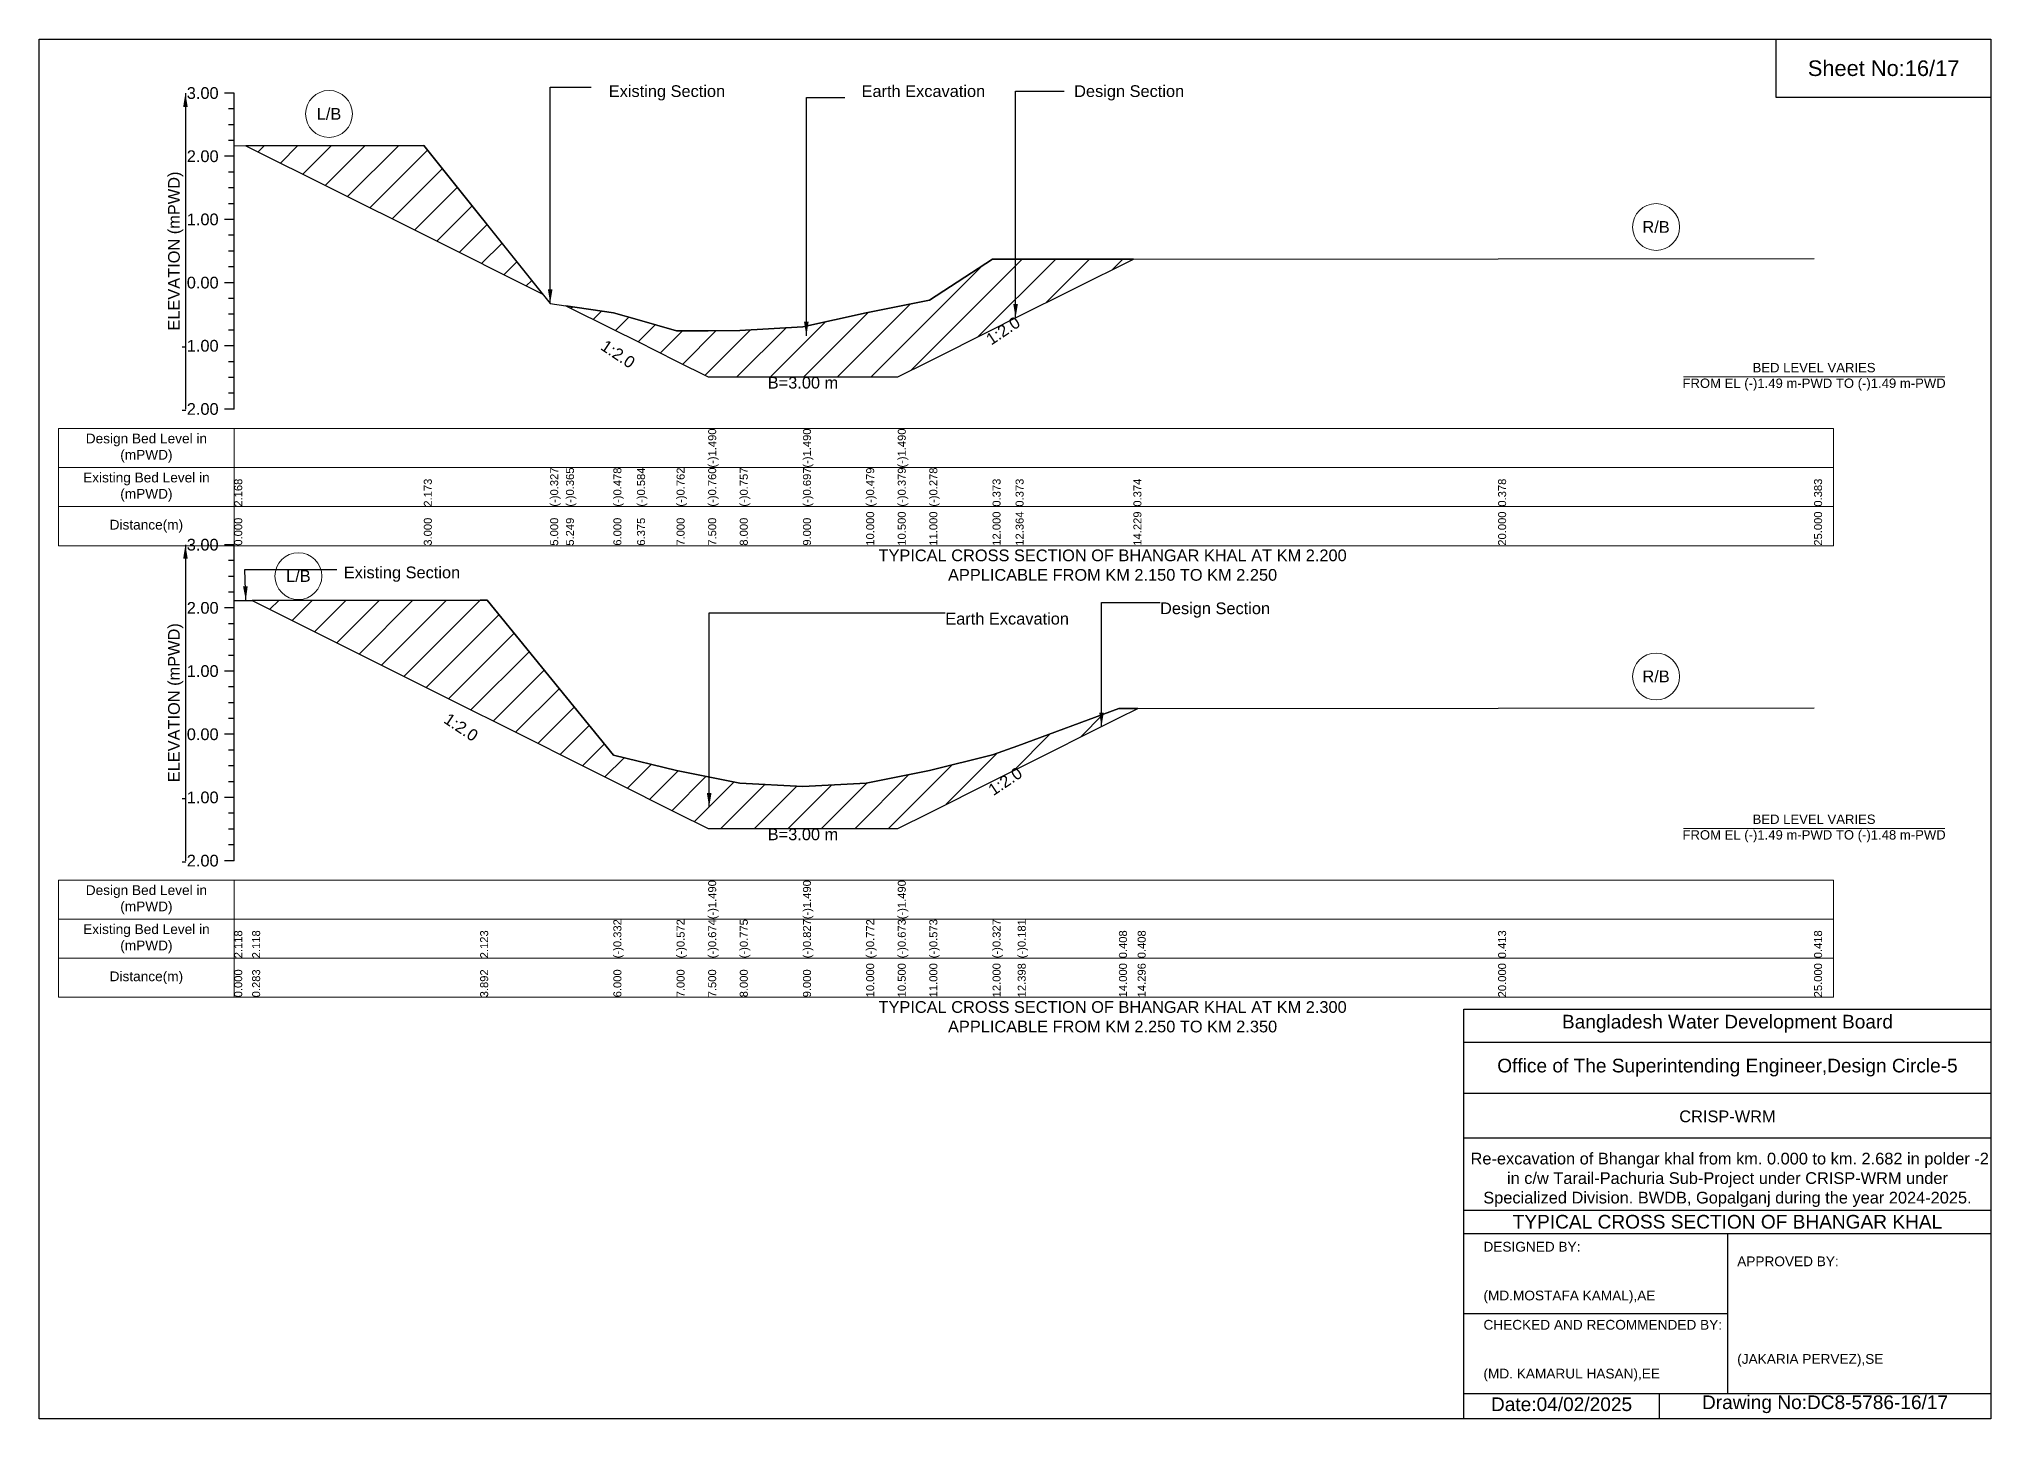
# Model space of a CAD drawing. Header units: inches. Extents: x 91000 to 288000, y -13659 to 0.
# Drawn here: x 250000 to 258000, y -5656 to 0 of the extents above; entities that cross this region are included whole.
import ezdxf

# ---------------------------------------------------------------- set-up
doc = ezdxf.new("R2010")
doc.units = ezdxf.units.IN
doc.header["$LTSCALE"] = 7
doc.header["$MEASUREMENT"] = 0
for name, color, linetype, lineweight in [('Cross section Data Border', 7, 'Continuous', 9), ('Cross Section Labels', 7, 'Continuous', 9), ('Existing_Bed_Level for Xsection', 7, 'Continuous', 25)]:
    doc.layers.add(name, color=color, linetype=linetype, lineweight=lineweight)
doc.styles.get("Standard").update_dxf_attribs({"font": 'arial.ttf'})
doc.dimstyles.get("Standard").update_dxf_attribs({"dimtxt": 0.18, "dimasz": 0.18, "dimexe": 0.18, "dimexo": 0.0625, "dimgap": 0.09, "dimtad": 0, "dimtih": 1, "dimtoh": 1, "dimdec": 4, "dimzin": 0, "dimdsep": 46, "dimtxsty": 'Standard', "dimcen": 0.09, "dimadec": 0, "dimazin": 0, "dimtfac": 1, "dimtdec": 4, "dimtofl": 0, "dimtmove": 0, "dimatfit": 3, "dimfxl": 1, "dimtolj": 1, "dimtzin": 0, "dimarcsym": 0})

msp = doc.modelspace()

# ---------------------------------------------------------------- hatches: boundary and pattern name
at = {"layer": 'Existing_Bed_Level for Xsection'}
h = msp.add_hatch(dxfattribs=at)
h.set_pattern_fill('ANSI31', color=256, scale=777, style=0)
h.paths.add_polyline_path([(250847.5, -437.1), (251577, -801.8), (252065, -1045.8), (251577, -435.8)])
h = msp.add_hatch(dxfattribs=at)
h.set_pattern_fill('ANSI31', color=256, scale=777, style=0)
h.paths.add_polyline_path([(252159.6, -1093.1), (252354, -1190.3), (252451, -1238.8), (252613, -1319.8), (252742.5, -1384.6), (252872, -1384.6), (253131, -1384.6), (253390, -1384.6), (253519.5, -1384.6), (253649, -1319.8), (253908, -1190.3), (254002.4, -1143.1), (254485.3, -901.7), (254002.4, -902), (253908, -902), (253649, -1070.6), (253519.5, -1096.7), (253390, -1122.7), (253131, -1179.2), (252872, -1194.7), (252742.5, -1195.4), (252613, -1196), (252451, -1150), (252354, -1122.4)])
h = msp.add_hatch(dxfattribs=at)
h.set_pattern_fill('ANSI31', color=256, scale=777, style=0)
h.paths.add_polyline_path([(250873.4, -2301.2), (251807.9, -2768.4), (251836, -2782.5), (252354, -3041.5), (252613, -3171), (252742.5, -3235.7), (252872, -3235.7), (253131, -3235.7), (253390, -3235.7), (253519.5, -3235.7), (253649, -3171), (253908, -3041.5), (254011.1, -2989.9), (254426, -2782.5), (254502.8, -2744.1), (254426, -2744.1), (254011.1, -2896.6), (253908, -2934.5), (253649, -2998.2), (253519.5, -3024), (253390, -3049.8), (253131, -3064), (252872, -3050.5), (252742.5, -3024.2), (252613, -2998), (252354, -2935.8), (251836, -2299.9), (251807.9, -2300)])

# ---------------------------------------------------------------- linework, layer by layer
for points in [[(250000, 0), (258000, 0), (258000, -5656), (250000, -5656)], [(257120, 0), (258000, 0), (258000, -240), (257120, -240)]]:
    msp.add_lwpolyline(points, close=True)
for points in [[(255840, -5656), (255840, -3976), (258000, -3976)], [(255840, -4112), (258000, -4112)], [(255840, -4320), (258000, -4320)], [(255840, -4504), (258000, -4504)], [(255840, -4800), (258000, -4800)], [(255840, -4896), (258000, -4896)], [(256920, -4896), (256920, -5552)], [(255840, -5224), (256920, -5224)], [(255840, -5552), (258000, -5552)], [(256640, -5552), (256640, -5656)]]:
    msp.add_lwpolyline(points)
at = {"layer": 'Cross section Data Border'}
for points in [[(250080, -1596.6), (257355, -1596.6), (257355, -2076.6), (250080, -2076.6)], [(250080, -3447.8), (257355, -3447.8), (257355, -3927.8), (250080, -3927.8)]]:
    msp.add_lwpolyline(points, close=True, dxfattribs=at)
for points in [[(250800, -1596.6), (250800, -2076.6)], [(250080, -1756.6), (257355, -1756.6)], [(250080, -1916.6), (257355, -1916.6)], [(250800, -3447.8), (250800, -3927.8)], [(250080, -3607.8), (257355, -3607.8)], [(250080, -3767.8), (257355, -3767.8)]]:
    msp.add_lwpolyline(points, dxfattribs=at)
at = {"layer": 'Cross Section Labels'}
for points in [[(256739.2, -1384.6), (257810.8, -1384.6)], [(256739.2, -3235.7), (257810.8, -3235.7)]]:
    msp.add_lwpolyline(points, dxfattribs=at)
for centre in [(251188.5, -307), (256627.5, -770.6), (251063, -2201.3), (256627.5, -2612.7)]:
    msp.add_circle(centre, 96, dxfattribs=at)
at = {"layer": 'Existing_Bed_Level for Xsection'}
for points in [[(250800, -221.6), (250760, -221.6)], [(250800, -1516.6), (250800, -1257.6), (250800, -998.6), (250800, -739.6), (250800, -480.6), (250800, -221.6)], [(250800, -286.4), (250776, -286.4)], [(250800, -351.1), (250776, -351.1)], [(250800, -415.9), (250776, -415.9)], [(250800, -437.1), (251577, -435.8), (252095, -1083.3), (252159.6, -1093.1), (252354, -1122.4), (252451, -1150), (252613, -1196), (252742.5, -1195.4), (252742.5, -1195.4), (252872, -1194.7), (253131, -1179.2), (253131, -1179.2), (253390, -1122.7), (253519.5, -1096.7), (253519.5, -1096.7), (253649, -1070.6), (253908, -902), (254002.4, -902), (254485.3, -901.7), (255980, -900.7), (257275, -899.4)], [(250800, -480.6), (250760, -480.6)], [(250800, -545.4), (250776, -545.4)], [(250800, -610.1), (250776, -610.1)], [(250800, -674.9), (250776, -674.9)], [(250800, -739.6), (250760, -739.6)], [(250800, -804.4), (250776, -804.4)], [(250800, -869.1), (250776, -869.1)], [(250800, -933.9), (250776, -933.9)], [(250800, -998.6), (250760, -998.6)], [(250800, -1063.4), (250776, -1063.4)], [(250800, -1128.1), (250776, -1128.1)], [(250800, -1192.9), (250776, -1192.9)], [(250800, -1257.6), (250760, -1257.6)], [(250800, -1322.4), (250776, -1322.4)], [(250800, -1387.1), (250776, -1387.1)], [(250800, -1516.6), (250760, -1516.6)], [(250800, -1451.9), (250776, -1451.9)], [(250800, -2072.8), (250760, -2072.8)], [(250800, -3367.8), (250800, -3108.8), (250800, -2849.8), (250800, -2590.8), (250800, -2331.8), (250800, -2072.8)], [(250800, -2137.6), (250776, -2137.6)], [(250800, -2202.3), (250776, -2202.3)], [(250800, -2267.1), (250776, -2267.1)], [(250800, -2301.2), (250873.4, -2301.2), (251807.9, -2300), (251836, -2299.9), (252354, -2935.8), (252613, -2998), (252742.5, -3024.2), (252742.5, -3024.2), (252872, -3050.5), (253131, -3064), (253131, -3064), (253390, -3049.8), (253519.5, -3024), (253519.5, -3024), (253649, -2998.2), (253908, -2934.5), (254011.1, -2896.6), (254426, -2744.1), (254502.8, -2744.1), (255980, -2742.8), (257275, -2741.5)], [(250800, -2331.8), (250760, -2331.8)], [(250800, -2396.6), (250776, -2396.6)], [(250800, -2461.3), (250776, -2461.3)], [(250800, -2526.1), (250776, -2526.1)], [(250800, -2590.8), (250760, -2590.8)], [(250800, -2655.6), (250776, -2655.6)], [(250800, -2720.3), (250776, -2720.3)], [(250800, -2785.1), (250776, -2785.1)], [(250800, -2849.8), (250760, -2849.8)], [(250800, -2914.6), (250776, -2914.6)], [(250800, -2979.3), (250776, -2979.3)], [(250800, -3108.8), (250760, -3108.8)], [(250800, -3044.1), (250776, -3044.1)], [(250800, -3173.6), (250776, -3173.6)], [(250800, -3238.3), (250776, -3238.3)], [(250800, -3303.1), (250776, -3303.1)], [(250800, -3367.8), (250760, -3367.8)]]:
    msp.add_lwpolyline(points, dxfattribs=at)
for points in [[(250847.5, -437.1), (251577, -801.8), (252065, -1045.8), (251577, -435.8)], [(252159.6, -1093.1), (252159.6, -1093.1), (252354, -1190.3), (252451, -1238.8), (252613, -1319.8), (252742.5, -1384.6), (252742.5, -1384.6), (252872, -1384.6), (253131, -1384.6), (253131, -1384.6), (253390, -1384.6), (253519.5, -1384.6), (253519.5, -1384.6), (253649, -1319.8), (253908, -1190.3), (254002.4, -1143.1), (254485.3, -901.7), (254485.3, -901.7), (254485.3, -901.7), (254002.4, -902), (253908, -902), (253649, -1070.6), (253519.5, -1096.7), (253519.5, -1096.7), (253390, -1122.7), (253131, -1179.2), (253131, -1179.2), (252872, -1194.7), (252742.5, -1195.4), (252742.5, -1195.4), (252613, -1196), (252451, -1150), (252354, -1122.4), (252159.6, -1093.1)], [(250873.4, -2301.2), (250873.4, -2301.2), (251807.9, -2768.4), (251836, -2782.5), (252354, -3041.5), (252613, -3171), (252742.5, -3235.7), (252742.5, -3235.7), (252872, -3235.7), (253131, -3235.7), (253131, -3235.7), (253390, -3235.7), (253519.5, -3235.7), (253519.5, -3235.7), (253649, -3171), (253908, -3041.5), (254011.1, -2989.9), (254426, -2782.5), (254502.8, -2744.1), (254502.8, -2744.1), (254502.8, -2744.1), (254426, -2744.1), (254011.1, -2896.6), (253908, -2934.5), (253649, -2998.2), (253519.5, -3024), (253519.5, -3024), (253390, -3049.8), (253131, -3064), (253131, -3064), (252872, -3050.5), (252742.5, -3024.2), (252742.5, -3024.2), (252613, -2998), (252354, -2935.8), (251836, -2299.9), (251807.9, -2300), (250873.4, -2301.2)]]:
    msp.add_lwpolyline(points, close=True, dxfattribs=at)

# ---------------------------------------------------------------- texts
at = {"attachment_point": 5}
for s, insert, char_height in [('Sheet No:16/17', (257560, -120), 64), ('Bangladesh Water Development Board', (256920, -4036), 56), ('Office of The Superintending Engineer,Design Circle-5', (256920, -4216), 56)]:
    msp.add_mtext(s, dxfattribs=dict(at, insert=insert, char_height=char_height))
for s, insert, char_height, width, attachment_point in [('CRISP-WRM', (256920, -4416), 48, 2240, 5), (' Re-excavation of Bhangar khal from km. 0.000 to km. 2.682 in polder -2 in c/w Tarail-Pachuria Sub-Project under CRISP-WRM under Specialized Division. BWDB, Gopalganj during the year 2024-2025.', (256920, -4676), 48, 2160, 5), ('TYPICAL CROSS SECTION OF BHANGAR KHAL', (256920, -4848), 56, 2240, 5), ('DESIGNED BY:^J^J^J(MD.MOSTAFA KAMAL),AE', (255920, -5056), 40, 1120, 4), ('APPROVED BY:^J^J^J^J^J^J(JAKARIA PERVEZ),SE', (256960, -5216), 40, 1120, 4), ('CHECKED AND RECOMMENDED BY:^J^J^J(MD. KAMARUL HASAN),EE', (255920, -5376), 40, 1120, 4), ('Date:04/02/2025', (256240, -5596), 56, 1120, 5), ('Drawing No:DC8-5786-16/17', (257320, -5596), 56, 1760, 5)]:
    msp.add_mtext(s, dxfattribs=dict(insert=insert, char_height=char_height, width=width, attachment_point=attachment_point))
at = {"layer": 'Cross section Data Border', "char_height": 40, "width": 640, "attachment_point": 5}
for s, insert in [('Design Bed Level in (mPWD)', (250440, -1676.6)), ('Existing Bed Level in (mPWD)', (250440, -1836.6)), ('Distance(m)', (250440, -1996.6)), ('Design Bed Level in (mPWD)', (250440, -3527.8)), ('Existing Bed Level in (mPWD)', (250440, -3687.8)), ('Distance(m)', (250440, -3847.8))]:
    msp.add_mtext(s, dxfattribs=dict(at, insert=insert))
at = {"layer": 'Cross Section Labels'}
for s, insert, char_height, attachment_point in [('Existing Section', (252335, -189.5), 48, 1), ('Earth Excavation', (253371, -189.5), 48, 1), ('Design Section', (254242.4, -189.5), 48, 1), ('L/B', (251188.5, -307), 48, 5), ('R/B', (256627.5, -770.6), 48, 5), ('BED LEVEL VARIES ^JFROM EL (-)1.49 m-PWD TO (-)1.49 m-PWD', (257275, -1384.6), 38.4, 5), ('B=3.00 m', (253131, -1384.6), 48, 2), ('Existing Section', (251249, -2162.2), 48, 1), ('TYPICAL CROSS SECTION OF BHANGAR KHAL AT KM 2.200^JAPPLICABLE FROM KM 2.150 TO KM 2.250', (254400, -2156.6), 48, 5), ('L/B', (251063, -2201.3), 48, 5), ('Design Section', (254594.5, -2309.3), 48, 1), ('Earth Excavation', (253714.3, -2351.8), 48, 1), ('R/B', (256627.5, -2612.7), 48, 5), ('BED LEVEL VARIES ^JFROM EL (-)1.49 m-PWD TO (-)1.48 m-PWD', (257275, -3235.7), 38.4, 5), ('B=3.00 m', (253131, -3235.7), 48, 2), ('TYPICAL CROSS SECTION OF BHANGAR KHAL AT KM 2.300^JAPPLICABLE FROM KM 2.250 TO KM 2.350', (254400, -4007.8), 48, 5)]:
    msp.add_mtext(s, dxfattribs=dict(at, insert=insert, char_height=char_height, attachment_point=attachment_point))
at = {"layer": 'Cross Section Labels', "char_height": 48, "attachment_point": 2}
for insert, rotation in [((253937.6, -1175.5), 33.69007), ((252386.3, -1271.2), 326.30993), ((251743.2, -2800.8), 326.30993), ((253946.4, -3022.3), 33.69007)]:
    msp.add_mtext('1:2.0', dxfattribs=dict(at, insert=insert, rotation=rotation))
at = {"layer": 'Existing_Bed_Level for Xsection', "char_height": 48, "attachment_point": 6}
for s, insert in [('3.00', (250736, -221.6)), ('2.00', (250736, -480.6)), ('1.00', (250736, -739.6)), ('0.00', (250736, -998.6)), ('-1.00', (250736, -1257.6)), ('-2.00', (250736, -1516.6)), ('3.00', (250736, -2072.8)), ('2.00', (250736, -2331.8)), ('1.00', (250736, -2590.8)), ('0.00', (250736, -2849.8)), ('-1.00', (250736, -3108.8)), ('-2.00', (250736, -3367.8))]:
    msp.add_mtext(s, dxfattribs=dict(at, insert=insert))
at = {"layer": 'Existing_Bed_Level for Xsection', "rotation": 90}
for s, insert, char_height, attachment_point in [('ELEVATION (mPWD)', (250560, -869.1), 48, 5), ('(-)1.490', (252742.5, -1756.6), 32.8, 1), ('(-)1.490', (253131, -1756.6), 32.8, 1), ('(-)1.490', (253519.5, -1756.6), 32.8, 1), ('(-)0.327', (252095, -1916.6), 32.8, 1), ('(-)0.365', (252159.6, -1916.6), 32.8, 1), ('(-)0.478', (252354, -1916.6), 32.8, 1), ('(-)0.584', (252451, -1916.6), 32.8, 1), ('(-)0.762', (252613, -1916.6), 32.8, 1), ('(-)0.760', (252742.5, -1916.6), 32.8, 1), ('(-)0.757', (252872, -1916.6), 32.8, 1), ('(-)0.697', (253131, -1916.6), 32.8, 1), ('(-)0.479', (253390, -1916.6), 32.8, 1), ('(-)0.379', (253519.5, -1916.6), 32.8, 1), ('(-)0.278', (253649, -1916.6), 32.8, 1), ('2.168', (250800, -1916.6), 32.8, 1), ('2.173', (251577, -1916.6), 32.8, 1), ('0.373', (253908, -1916.6), 32.8, 1), ('0.373', (254002.4, -1916.6), 32.8, 1), ('0.374', (254485.3, -1916.6), 32.8, 1), ('0.378', (255980, -1916.6), 32.8, 1), ('0.383', (257275, -1916.6), 32.8, 1), ('0.000', (250800, -2076.6), 32.8, 1), ('3.000', (251577, -2076.6), 32.8, 1), ('5.000', (252095, -2076.6), 32.8, 1), ('5.249', (252159.6, -2076.6), 32.8, 1), ('6.000', (252354, -2076.6), 32.8, 1), ('6.375', (252451, -2076.6), 32.8, 1), ('7.000', (252613, -2076.6), 32.8, 1), ('7.500', (252742.5, -2076.6), 32.8, 1), ('8.000', (252872, -2076.6), 32.8, 1), ('9.000', (253131, -2076.6), 32.8, 1), ('10.000', (253390, -2076.6), 32.8, 1), ('10.500', (253519.5, -2076.6), 32.8, 1), ('11.000', (253649, -2076.6), 32.8, 1), ('12.000', (253908, -2076.6), 32.8, 1), ('12.364', (254002.4, -2076.6), 32.8, 1), ('14.229', (254485.3, -2076.6), 32.8, 1), ('20.000', (255980, -2076.6), 32.8, 1), ('25.000', (257275, -2076.6), 32.8, 1), ('ELEVATION (mPWD)', (250560, -2720.3), 48, 5), ('(-)1.490', (252742.5, -3607.8), 32.8, 1), ('(-)1.490', (253131, -3607.8), 32.8, 1), ('(-)1.490', (253519.5, -3607.8), 32.8, 1), ('2.118', (250800, -3767.8), 32.8, 1), ('2.118', (250873.4, -3767.8), 32.8, 1), ('2.123', (251807.9, -3767.8), 32.8, 1), ('(-)0.332', (252354, -3767.8), 32.8, 1), ('(-)0.572', (252613, -3767.8), 32.8, 1), ('(-)0.674', (252742.5, -3767.8), 32.8, 1), ('(-)0.775', (252872, -3767.8), 32.8, 1), ('(-)0.827', (253131, -3767.8), 32.8, 1), ('(-)0.772', (253390, -3767.8), 32.8, 1), ('(-)0.673', (253519.5, -3767.8), 32.8, 1), ('(-)0.573', (253649, -3767.8), 32.8, 1), ('(-)0.327', (253908, -3767.8), 32.8, 1), ('(-)0.181', (254011.1, -3767.8), 32.8, 1), ('0.408', (254426, -3767.8), 32.8, 1), ('0.408', (254502.8, -3767.8), 32.8, 1), ('0.413', (255980, -3767.8), 32.8, 1), ('0.418', (257275, -3767.8), 32.8, 1), ('0.000', (250800, -3927.8), 32.8, 1), ('0.283', (250873.4, -3927.8), 32.8, 1), ('3.892', (251807.9, -3927.8), 32.8, 1), ('6.000', (252354, -3927.8), 32.8, 1), ('7.000', (252613, -3927.8), 32.8, 1), ('7.500', (252742.5, -3927.8), 32.8, 1), ('8.000', (252872, -3927.8), 32.8, 1), ('9.000', (253131, -3927.8), 32.8, 1), ('10.000', (253390, -3927.8), 32.8, 1), ('10.500', (253519.5, -3927.8), 32.8, 1), ('11.000', (253649, -3927.8), 32.8, 1), ('12.000', (253908, -3927.8), 32.8, 1), ('12.398', (254011.1, -3927.8), 32.8, 1), ('14.000', (254426, -3927.8), 32.8, 1), ('14.296', (254502.8, -3927.8), 32.8, 1), ('20.000', (255980, -3927.8), 32.8, 1), ('25.000', (257275, -3927.8), 32.8, 1)]:
    msp.add_mtext(s, dxfattribs=dict(at, insert=insert, char_height=char_height, attachment_point=attachment_point))

# ---------------------------------------------------------------- leaders
at = {"layer": 'Cross Section Labels', "annotation_type": 0, "has_hookline": 1, "hookline_direction": 0}
for points, text_width in [([(252095, -1083.3), (252095, -197), (252262.3, -197)], 467.2), ([(253144.8, -1216.7), (253144.8, -239.6), (253302.8, -239.6)], 497), ([(254002.4, -1143.1), (254002.4, -213.2), (254200.9, -213.2)], 441.2), ([(250847.5, -2301.2), (250843.4, -2173.8), (251220.4, -2173.8)], 467.2), ([(254354.5, -2818.2), (254354.5, -2309.3), (254594.4, -2309.3)], 441.2), ([(252746.5, -3148.3), (252746.5, -2351.8), (253714.2, -2351.8)], 497)]:
    msp.add_leader(points, dimstyle='Standard', override={"dimasz": 57.6}, dxfattribs=dict(at, text_width=text_width))
at = {"layer": 'Existing_Bed_Level for Xsection'}
for points in [[(250600, -221.6), (250600, -1516.6)], [(250600, -2072.8), (250600, -3367.8)]]:
    msp.add_leader(points, dimstyle='Standard', override={"dimasz": 57.6}, dxfattribs=at)

doc.saveas('drawing.dxf')
